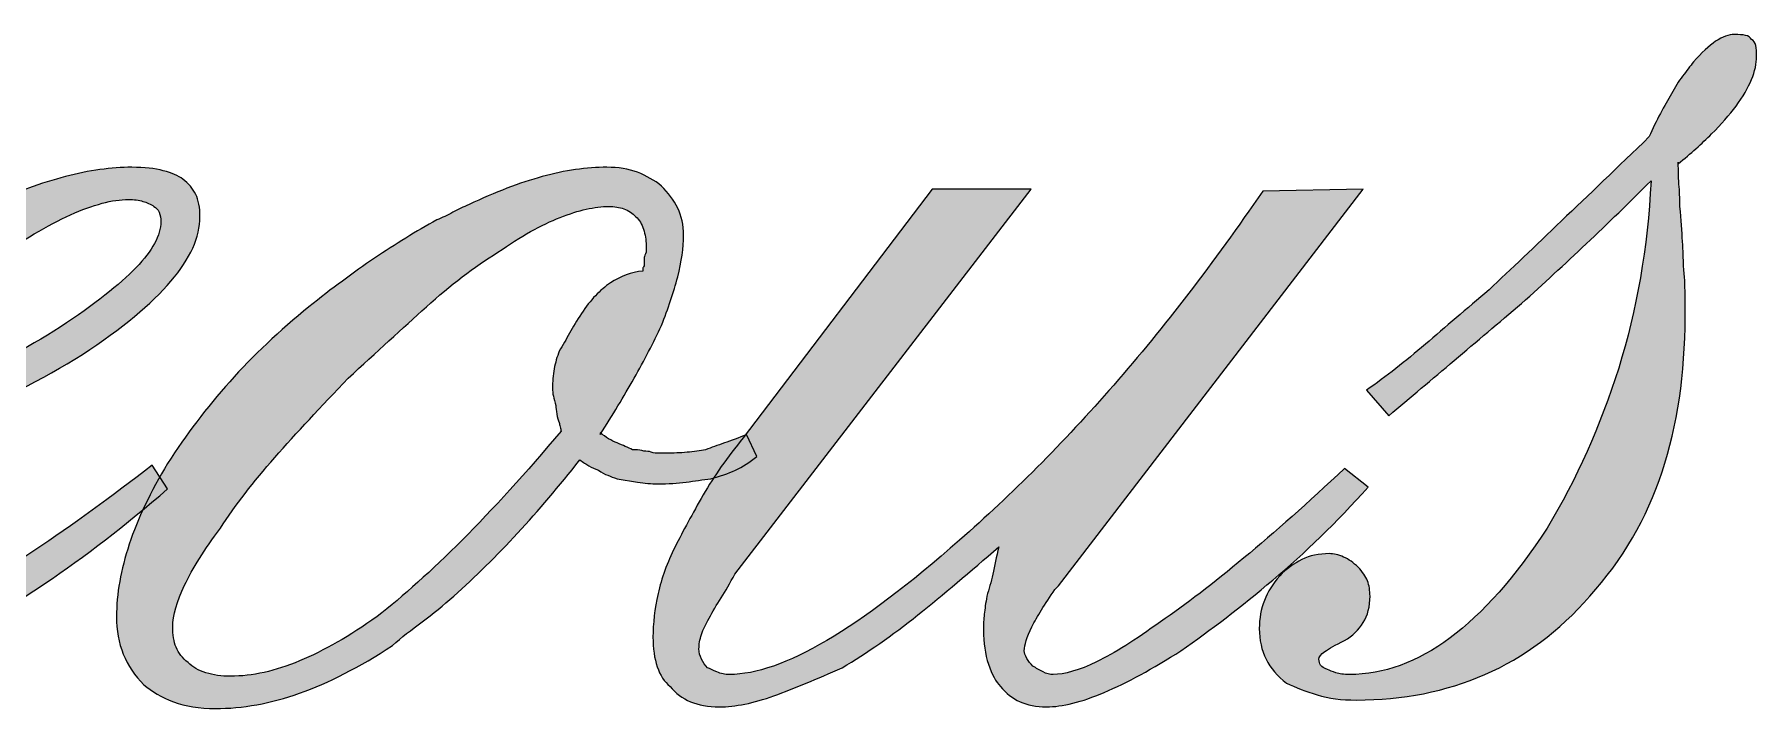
# Model space of a CAD drawing. Header units: millimetres. Extents: x 45.1 to 103.2, y -62.7 to -18.6.
# Drawn here: x 68.63 to 80.77, y -35.7 to -30.94 of the extents above; entities that cross this region are included whole.
import ezdxf

# ---------------------------------------------------------------- set-up
doc = ezdxf.new("R2010")
doc.units = ezdxf.units.MM
doc.header["$MEASUREMENT"] = 0
doc.layers.add('Calque 1', color=7, linetype='Continuous', lineweight=0)

# ---------------------------------------------------------------- blocks, each defined once
blk = doc.blocks.new('Block_0')
at = {"layer": 'Calque 1', "true_color": 0x1d1d1b, "transparency": 33554687}
h = blk.add_hatch(color=250, dxfattribs=at)
h.dxf.hatch_style = 2
edge = h.paths.add_edge_path()
edge.add_spline(control_points=[(80.222, -32.019), (80.226, -32.07), (80.228, -32.116), (80.228, -32.157), (80.236, -32.252), (80.242, -32.334), (80.246, -32.403), (80.25, -32.47), (80.252, -32.528), (80.252, -32.576), (80.26, -32.648), (80.264, -32.714), (80.264, -32.774), (80.264, -32.774), (80.264, -32.936), (80.264, -32.936), (80.264, -33.336), (80.21, -33.7), (80.102, -34.028), (79.994, -34.356), (79.824, -34.648), (79.592, -34.904), (79.376, -35.152), (79.13, -35.336), (78.854, -35.456), (78.578, -35.576), (78.276, -35.636), (77.948, -35.636), (77.844, -35.636), (77.752, -35.624), (77.672, -35.6), (77.592, -35.576), (77.52, -35.548), (77.456, -35.516), (77.392, -35.468), (77.344, -35.412), (77.312, -35.348), (77.28, -35.284), (77.264, -35.212), (77.264, -35.132), (77.264, -35.06), (77.276, -34.994), (77.3, -34.934), (77.324, -34.874), (77.36, -34.816), (77.408, -34.76), (77.456, -34.712), (77.508, -34.674), (77.564, -34.646), (77.62, -34.618), (77.684, -34.604), (77.756, -34.604), (77.788, -34.604), (77.822, -34.612), (77.858, -34.628), (77.894, -34.644), (77.928, -34.668), (77.96, -34.7), (77.992, -34.732), (78.014, -34.764), (78.026, -34.796), (78.038, -34.828), (78.044, -34.864), (78.044, -34.904), (78.044, -34.976), (78.028, -35.038), (77.996, -35.09), (77.964, -35.142), (77.92, -35.184), (77.864, -35.216), (77.8, -35.248), (77.754, -35.274), (77.726, -35.294), (77.698, -35.314), (77.684, -35.332), (77.684, -35.348), (77.684, -35.364), (77.688, -35.378), (77.696, -35.39), (77.704, -35.402), (77.72, -35.412), (77.744, -35.42), (77.76, -35.428), (77.78, -35.436), (77.804, -35.444), (77.828, -35.452), (77.86, -35.456), (77.9, -35.456), (78.14, -35.456), (78.376, -35.37), (78.608, -35.198), (78.84, -35.026), (79.068, -34.768), (79.292, -34.424), (79.5, -34.08), (79.668, -33.704), (79.796, -33.296), (79.924, -32.888), (80, -32.448), (80.024, -31.977), (79.872, -32.128), (79.72, -32.276), (79.568, -32.42), (79.416, -32.564), (79.264, -32.704), (79.112, -32.84), (78.952, -32.976), (78.794, -33.11), (78.638, -33.242), (78.482, -33.374), (78.328, -33.504), (78.176, -33.632), (78.176, -33.632), (78.02, -33.452), (78.02, -33.452), (78.156, -33.356), (78.294, -33.248), (78.434, -33.128), (78.574, -33.008), (78.724, -32.88), (78.884, -32.744), (79.036, -32.6), (79.206, -32.438), (79.394, -32.258), (79.582, -32.078), (79.788, -31.881), (80.012, -31.665), (80.036, -31.609), (80.062, -31.554), (80.09, -31.502), (80.118, -31.451), (80.144, -31.404), (80.168, -31.364), (80.192, -31.317), (80.218, -31.275), (80.246, -31.239), (80.274, -31.203), (80.3, -31.169), (80.324, -31.137), (80.38, -31.073), (80.432, -31.025), (80.479, -30.993), (80.528, -30.961), (80.571, -30.945), (80.612, -30.945), (80.643, -30.945), (80.67, -30.947), (80.69, -30.951), (80.71, -30.955), (80.724, -30.965), (80.732, -30.981), (80.748, -30.989), (80.758, -31.003), (80.762, -31.023), (80.766, -31.043), (80.768, -31.069), (80.768, -31.101), (80.768, -31.148), (80.756, -31.203), (80.732, -31.263), (80.708, -31.322), (80.672, -31.384), (80.624, -31.449), (80.576, -31.512), (80.518, -31.578), (80.45, -31.646), (80.382, -31.715), (80.304, -31.784), (80.216, -31.856), (80.216, -31.856), (80.216, -31.845), (80.216, -31.845), (80.216, -31.908), (80.218, -31.967), (80.222, -32.019)], knot_values=[0, 0, 0, 0, 1, 1, 1, 2, 2, 2, 3, 3, 3, 4, 4, 4, 5, 5, 5, 6, 6, 6, 7, 7, 7, 8, 8, 8, 9, 9, 9, 10, 10, 10, 11, 11, 11, 12, 12, 12, 13, 13, 13, 14, 14, 14, 15, 15, 15, 16, 16, 16, 17, 17, 17, 18, 18, 18, 19, 19, 19, 20, 20, 20, 21, 21, 21, 22, 22, 22, 23, 23, 23, 24, 24, 24, 25, 25, 25, 26, 26, 26, 27, 27, 27, 28, 28, 28, 29, 29, 29, 30, 30, 30, 31, 31, 31, 32, 32, 32, 33, 33, 33, 34, 34, 34, 35, 35, 35, 36, 36, 36, 37, 37, 37, 38, 38, 38, 39, 39, 39, 40, 40, 40, 41, 41, 41, 42, 42, 42, 43, 43, 43, 44, 44, 44, 45, 45, 45, 46, 46, 46, 47, 47, 47, 48, 48, 48, 49, 49, 49, 50, 50, 50, 51, 51, 51, 52, 52, 52, 53, 53, 53, 54, 54, 54, 55, 55, 55, 56, 56, 56, 57, 57, 57, 58, 58, 58, 58], degree=3, periodic=0)
h = blk.add_hatch(color=250, dxfattribs=at)
h.dxf.hatch_style = 2
edge = h.paths.add_edge_path()
edge.add_spline(control_points=[(68.036, -33.422), (68.316, -33.298), (68.576, -33.16), (68.816, -33.008), (69.056, -32.848), (69.234, -32.708), (69.35, -32.588), (69.466, -32.468), (69.524, -32.36), (69.524, -32.264), (69.524, -32.24), (69.52, -32.219), (69.512, -32.198), (69.504, -32.178), (69.492, -32.164), (69.476, -32.157), (69.452, -32.141), (69.426, -32.128), (69.398, -32.121), (69.37, -32.112), (69.336, -32.108), (69.296, -32.108), (69.184, -32.108), (69.048, -32.144), (68.888, -32.216), (68.728, -32.288), (68.548, -32.396), (68.348, -32.54), (68.156, -32.684), (67.956, -32.856), (67.748, -33.056), (67.54, -33.256), (67.324, -33.484), (67.1, -33.74), (67.1, -33.74), (67.088, -33.728), (67.088, -33.728), (67.44, -33.648), (67.756, -33.546), (68.036, -33.422)], knot_values=[0, 0, 0, 0, 1, 1, 1, 2, 2, 2, 3, 3, 3, 4, 4, 4, 5, 5, 5, 6, 6, 6, 7, 7, 7, 8, 8, 8, 9, 9, 9, 10, 10, 10, 11, 11, 11, 12, 12, 12, 13, 13, 13, 13], degree=3, periodic=0)
edge = h.paths.add_edge_path()
edge.add_spline(control_points=[(66.578, -34.388), (66.502, -34.492), (66.436, -34.592), (66.38, -34.688), (66.324, -34.784), (66.284, -34.868), (66.26, -34.94), (66.236, -35.012), (66.224, -35.076), (66.224, -35.132), (66.224, -35.18), (66.232, -35.222), (66.248, -35.258), (66.264, -35.294), (66.292, -35.324), (66.332, -35.348), (66.364, -35.38), (66.406, -35.402), (66.458, -35.414), (66.51, -35.426), (66.568, -35.432), (66.632, -35.432), (66.792, -35.432), (66.976, -35.4), (67.184, -35.336), (67.392, -35.272), (67.624, -35.176), (67.88, -35.048), (68.12, -34.912), (68.372, -34.756), (68.636, -34.58), (68.9, -34.404), (69.176, -34.204), (69.464, -33.98), (69.464, -33.98), (69.572, -34.148), (69.572, -34.148), (69.276, -34.404), (68.988, -34.626), (68.708, -34.814), (68.428, -35.002), (68.16, -35.164), (67.904, -35.3), (67.632, -35.428), (67.384, -35.526), (67.16, -35.594), (66.936, -35.662), (66.736, -35.696), (66.56, -35.696), (66.448, -35.696), (66.35, -35.682), (66.266, -35.654), (66.182, -35.626), (66.108, -35.584), (66.044, -35.528), (65.98, -35.472), (65.93, -35.406), (65.894, -35.33), (65.858, -35.254), (65.84, -35.164), (65.84, -35.06), (65.84, -34.884), (65.87, -34.706), (65.93, -34.526), (65.99, -34.346), (66.08, -34.16), (66.2, -33.968), (66.32, -33.784), (66.464, -33.596), (66.632, -33.404), (66.8, -33.212), (67, -33.02), (67.232, -32.828), (67.408, -32.684), (67.586, -32.554), (67.766, -32.438), (67.946, -32.322), (68.128, -32.224), (68.312, -32.144), (68.504, -32.056), (68.684, -31.99), (68.852, -31.947), (69.02, -31.902), (69.176, -31.881), (69.32, -31.881), (69.408, -31.881), (69.482, -31.888), (69.542, -31.905), (69.602, -31.921), (69.648, -31.941), (69.68, -31.964), (69.72, -31.996), (69.75, -32.032), (69.77, -32.072), (69.79, -32.112), (69.8, -32.164), (69.8, -32.229), (69.8, -32.372), (69.732, -32.524), (69.596, -32.684), (69.46, -32.844), (69.252, -33.016), (68.972, -33.2), (68.692, -33.376), (68.376, -33.534), (68.024, -33.674), (67.672, -33.814), (67.276, -33.94), (66.836, -34.052), (66.836, -34.052), (66.824, -34.04), (66.824, -34.04), (66.736, -34.168), (66.654, -34.284), (66.578, -34.388)], knot_values=[0, 0, 0, 0, 1, 1, 1, 2, 2, 2, 3, 3, 3, 4, 4, 4, 5, 5, 5, 6, 6, 6, 7, 7, 7, 8, 8, 8, 9, 9, 9, 10, 10, 10, 11, 11, 11, 12, 12, 12, 13, 13, 13, 14, 14, 14, 15, 15, 15, 16, 16, 16, 17, 17, 17, 18, 18, 18, 19, 19, 19, 20, 20, 20, 21, 21, 21, 22, 22, 22, 23, 23, 23, 24, 24, 24, 25, 25, 25, 26, 26, 26, 27, 27, 27, 28, 28, 28, 29, 29, 29, 30, 30, 30, 31, 31, 31, 32, 32, 32, 33, 33, 33, 34, 34, 34, 35, 35, 35, 36, 36, 36, 37, 37, 37, 38, 38, 38, 38], degree=3, periodic=0)
h = blk.add_hatch(color=250, dxfattribs=at)
h.dxf.hatch_style = 2
edge = h.paths.add_edge_path()
edge.add_spline(control_points=[(72.92, -32.594), (72.92, -32.59), (72.924, -32.584), (72.931, -32.576), (72.931, -32.576), (72.931, -32.558), (72.931, -32.558), (72.931, -32.558), (72.931, -32.54), (72.931, -32.54), (72.931, -32.54), (72.931, -32.516), (72.931, -32.516), (72.931, -32.508), (72.935, -32.496), (72.944, -32.48), (72.944, -32.48), (72.944, -32.456), (72.944, -32.456), (72.944, -32.456), (72.944, -32.432), (72.944, -32.432), (72.944, -32.393), (72.937, -32.354), (72.925, -32.318), (72.914, -32.282), (72.895, -32.252), (72.872, -32.229), (72.848, -32.204), (72.82, -32.186), (72.787, -32.174), (72.756, -32.162), (72.72, -32.157), (72.679, -32.157), (72.584, -32.157), (72.469, -32.183), (72.338, -32.234), (72.206, -32.286), (72.06, -32.368), (71.9, -32.48), (71.732, -32.584), (71.564, -32.712), (71.396, -32.864), (71.228, -33.016), (71.044, -33.184), (70.844, -33.368), (70.652, -33.568), (70.48, -33.754), (70.328, -33.926), (70.176, -34.098), (70.048, -34.264), (69.944, -34.424), (69.832, -34.576), (69.748, -34.71), (69.692, -34.826), (69.636, -34.942), (69.608, -35.04), (69.608, -35.12), (69.608, -35.176), (69.616, -35.224), (69.632, -35.264), (69.648, -35.304), (69.676, -35.34), (69.716, -35.372), (69.748, -35.404), (69.79, -35.428), (69.842, -35.444), (69.894, -35.46), (69.952, -35.468), (70.016, -35.468), (70.168, -35.468), (70.33, -35.432), (70.502, -35.36), (70.674, -35.288), (70.856, -35.184), (71.048, -35.048), (71.232, -34.904), (71.432, -34.724), (71.648, -34.508), (71.864, -34.292), (72.096, -34.036), (72.344, -33.74), (72.344, -33.732), (72.341, -33.722), (72.338, -33.71), (72.334, -33.698), (72.332, -33.688), (72.332, -33.68), (72.324, -33.664), (72.318, -33.644), (72.314, -33.62), (72.31, -33.596), (72.308, -33.576), (72.308, -33.56), (72.3, -33.536), (72.294, -33.514), (72.29, -33.494), (72.286, -33.474), (72.284, -33.456), (72.284, -33.44), (72.284, -33.392), (72.288, -33.346), (72.296, -33.302), (72.304, -33.258), (72.316, -33.216), (72.332, -33.176), (72.356, -33.136), (72.38, -33.094), (72.404, -33.05), (72.428, -33.006), (72.456, -32.96), (72.488, -32.912), (72.551, -32.816), (72.62, -32.744), (72.692, -32.696), (72.764, -32.648), (72.839, -32.62), (72.92, -32.612), (72.92, -32.612), (72.92, -32.6), (72.92, -32.6), (72.92, -32.6), (72.92, -32.594), (72.92, -32.594)], knot_values=[0, 0, 0, 0, 1, 1, 1, 2, 2, 2, 3, 3, 3, 4, 4, 4, 5, 5, 5, 6, 6, 6, 7, 7, 7, 8, 8, 8, 9, 9, 9, 10, 10, 10, 11, 11, 11, 12, 12, 12, 13, 13, 13, 14, 14, 14, 15, 15, 15, 16, 16, 16, 17, 17, 17, 18, 18, 18, 19, 19, 19, 20, 20, 20, 21, 21, 21, 22, 22, 22, 23, 23, 23, 24, 24, 24, 25, 25, 25, 26, 26, 26, 27, 27, 27, 28, 28, 28, 29, 29, 29, 30, 30, 30, 31, 31, 31, 32, 32, 32, 33, 33, 33, 34, 34, 34, 35, 35, 35, 36, 36, 36, 37, 37, 37, 38, 38, 38, 39, 39, 39, 40, 40, 40, 41, 41, 41, 41], degree=3, periodic=0)
edge = h.paths.add_edge_path()
edge.add_spline(control_points=[(72.74, -33.824), (72.78, -33.84), (72.816, -33.856), (72.848, -33.872), (72.872, -33.872), (72.894, -33.874), (72.914, -33.878), (72.934, -33.882), (72.951, -33.884), (72.967, -33.884), (72.983, -33.892), (73.002, -33.896), (73.022, -33.896), (73.022, -33.896), (73.088, -33.896), (73.088, -33.896), (73.135, -33.896), (73.183, -33.894), (73.232, -33.89), (73.279, -33.886), (73.324, -33.88), (73.363, -33.872), (73.403, -33.856), (73.447, -33.84), (73.495, -33.824), (73.543, -33.808), (73.596, -33.788), (73.651, -33.764), (73.651, -33.764), (73.723, -33.92), (73.723, -33.92), (73.675, -33.96), (73.625, -33.992), (73.573, -34.016), (73.521, -34.04), (73.463, -34.06), (73.399, -34.076), (73.343, -34.084), (73.285, -34.092), (73.226, -34.1), (73.166, -34.108), (73.099, -34.112), (73.027, -34.112), (72.98, -34.112), (72.931, -34.108), (72.884, -34.1), (72.884, -34.1), (72.74, -34.076), (72.74, -34.076), (72.715, -34.068), (72.694, -34.06), (72.674, -34.052), (72.653, -34.044), (72.632, -34.032), (72.607, -34.016), (72.584, -34.008), (72.561, -33.998), (72.541, -33.986), (72.521, -33.974), (72.5, -33.96), (72.476, -33.944), (72.332, -34.128), (72.186, -34.3), (72.038, -34.46), (71.89, -34.62), (71.74, -34.768), (71.588, -34.904), (71.516, -34.968), (71.442, -35.028), (71.366, -35.084), (71.29, -35.14), (71.22, -35.196), (71.156, -35.252), (70.924, -35.404), (70.706, -35.516), (70.502, -35.588), (70.298, -35.66), (70.1, -35.696), (69.908, -35.696), (69.796, -35.696), (69.698, -35.68), (69.614, -35.648), (69.53, -35.616), (69.46, -35.576), (69.404, -35.528), (69.34, -35.464), (69.292, -35.392), (69.26, -35.312), (69.228, -35.232), (69.212, -35.144), (69.212, -35.048), (69.212, -34.888), (69.242, -34.718), (69.302, -34.538), (69.362, -34.358), (69.452, -34.168), (69.572, -33.968), (69.7, -33.768), (69.846, -33.576), (70.01, -33.392), (70.174, -33.208), (70.36, -33.032), (70.568, -32.864), (70.728, -32.736), (70.882, -32.622), (71.03, -32.522), (71.178, -32.422), (71.324, -32.332), (71.468, -32.252), (71.508, -32.236), (71.546, -32.219), (71.582, -32.198), (71.618, -32.178), (71.656, -32.16), (71.696, -32.144), (71.88, -32.056), (72.052, -31.99), (72.212, -31.947), (72.372, -31.902), (72.524, -31.881), (72.668, -31.881), (72.747, -31.881), (72.82, -31.892), (72.884, -31.916), (72.947, -31.941), (73.003, -31.973), (73.052, -32.013), (73.099, -32.06), (73.137, -32.112), (73.166, -32.168), (73.193, -32.224), (73.207, -32.288), (73.207, -32.36), (73.207, -32.448), (73.193, -32.546), (73.166, -32.654), (73.137, -32.762), (73.099, -32.876), (73.052, -32.996), (72.996, -33.116), (72.931, -33.24), (72.859, -33.368), (72.787, -33.496), (72.708, -33.628), (72.62, -33.764), (72.62, -33.764), (72.62, -33.752), (72.62, -33.752), (72.659, -33.784), (72.699, -33.808), (72.74, -33.824)], knot_values=[0, 0, 0, 0, 1, 1, 1, 2, 2, 2, 3, 3, 3, 4, 4, 4, 5, 5, 5, 6, 6, 6, 7, 7, 7, 8, 8, 8, 9, 9, 9, 10, 10, 10, 11, 11, 11, 12, 12, 12, 13, 13, 13, 14, 14, 14, 15, 15, 15, 16, 16, 16, 17, 17, 17, 18, 18, 18, 19, 19, 19, 20, 20, 20, 21, 21, 21, 22, 22, 22, 23, 23, 23, 24, 24, 24, 25, 25, 25, 26, 26, 26, 27, 27, 27, 28, 28, 28, 29, 29, 29, 30, 30, 30, 31, 31, 31, 32, 32, 32, 33, 33, 33, 34, 34, 34, 35, 35, 35, 36, 36, 36, 37, 37, 37, 38, 38, 38, 39, 39, 39, 40, 40, 40, 41, 41, 41, 42, 42, 42, 43, 43, 43, 44, 44, 44, 45, 45, 45, 46, 46, 46, 47, 47, 47, 48, 48, 48, 49, 49, 49, 50, 50, 50, 50], degree=3, periodic=0)
h = blk.add_hatch(color=250, dxfattribs=at)
h.dxf.hatch_style = 2
edge = h.paths.add_edge_path()
edge.add_spline(control_points=[(75.656, -32.036), (75.656, -32.036), (73.568, -34.748), (73.568, -34.748), (73.536, -34.812), (73.504, -34.868), (73.472, -34.916), (73.44, -34.964), (73.412, -35.012), (73.388, -35.06), (73.364, -35.1), (73.346, -35.138), (73.334, -35.174), (73.322, -35.21), (73.316, -35.244), (73.316, -35.276), (73.316, -35.3), (73.322, -35.324), (73.334, -35.348), (73.346, -35.372), (73.36, -35.392), (73.376, -35.408), (73.392, -35.416), (73.414, -35.426), (73.442, -35.438), (73.47, -35.45), (73.5, -35.456), (73.532, -35.456), (73.716, -35.456), (73.944, -35.376), (74.216, -35.216), (74.488, -35.056), (74.8, -34.82), (75.152, -34.508), (75.52, -34.188), (75.882, -33.824), (76.238, -33.416), (76.594, -33.008), (76.943, -32.552), (77.288, -32.049), (77.288, -32.049), (77.996, -32.036), (77.996, -32.036), (77.996, -32.036), (75.848, -34.832), (75.848, -34.832), (75.848, -34.832), (75.824, -34.856), (75.824, -34.856), (75.752, -34.96), (75.698, -35.048), (75.662, -35.12), (75.626, -35.192), (75.608, -35.248), (75.608, -35.288), (75.608, -35.304), (75.614, -35.322), (75.626, -35.342), (75.638, -35.362), (75.652, -35.38), (75.668, -35.396), (75.692, -35.412), (75.716, -35.426), (75.74, -35.438), (75.764, -35.45), (75.788, -35.456), (75.812, -35.456), (75.892, -35.456), (75.994, -35.426), (76.118, -35.366), (76.242, -35.306), (76.392, -35.212), (76.568, -35.084), (76.744, -34.964), (76.94, -34.814), (77.156, -34.634), (77.372, -34.454), (77.608, -34.244), (77.864, -34.004), (77.864, -34.004), (78.031, -34.136), (78.031, -34.136), (77.807, -34.384), (77.584, -34.602), (77.36, -34.79), (77.136, -34.978), (76.92, -35.144), (76.712, -35.288), (76.512, -35.416), (76.332, -35.514), (76.172, -35.582), (76.012, -35.65), (75.876, -35.684), (75.764, -35.684), (75.692, -35.684), (75.63, -35.672), (75.578, -35.648), (75.526, -35.624), (75.48, -35.588), (75.44, -35.54), (75.408, -35.508), (75.38, -35.456), (75.356, -35.384), (75.332, -35.312), (75.32, -35.232), (75.32, -35.144), (75.32, -35.104), (75.322, -35.066), (75.326, -35.03), (75.33, -34.994), (75.336, -34.952), (75.344, -34.904), (75.36, -34.856), (75.374, -34.804), (75.386, -34.748), (75.398, -34.692), (75.412, -34.628), (75.428, -34.556), (75.228, -34.732), (75.038, -34.892), (74.858, -35.036), (74.678, -35.18), (74.5, -35.304), (74.324, -35.408), (74.148, -35.488), (73.988, -35.554), (73.844, -35.606), (73.7, -35.658), (73.572, -35.684), (73.46, -35.684), (73.38, -35.684), (73.312, -35.672), (73.256, -35.648), (73.2, -35.624), (73.152, -35.588), (73.112, -35.54), (73.072, -35.508), (73.042, -35.462), (73.022, -35.402), (73.002, -35.342), (72.992, -35.272), (72.992, -35.192), (72.992, -35.096), (73.004, -34.994), (73.028, -34.886), (73.052, -34.778), (73.092, -34.668), (73.148, -34.556), (73.204, -34.444), (73.27, -34.322), (73.346, -34.19), (73.422, -34.058), (73.516, -33.924), (73.628, -33.788), (73.628, -33.788), (74.96, -32.036), (74.96, -32.036), (74.96, -32.036), (75.656, -32.036), (75.656, -32.036)], knot_values=[0, 0, 0, 0, 1, 1, 1, 2, 2, 2, 3, 3, 3, 4, 4, 4, 5, 5, 5, 6, 6, 6, 7, 7, 7, 8, 8, 8, 9, 9, 9, 10, 10, 10, 11, 11, 11, 12, 12, 12, 13, 13, 13, 14, 14, 14, 15, 15, 15, 16, 16, 16, 17, 17, 17, 18, 18, 18, 19, 19, 19, 20, 20, 20, 21, 21, 21, 22, 22, 22, 23, 23, 23, 24, 24, 24, 25, 25, 25, 26, 26, 26, 27, 27, 27, 28, 28, 28, 29, 29, 29, 30, 30, 30, 31, 31, 31, 32, 32, 32, 33, 33, 33, 34, 34, 34, 35, 35, 35, 36, 36, 36, 37, 37, 37, 38, 38, 38, 39, 39, 39, 40, 40, 40, 41, 41, 41, 42, 42, 42, 43, 43, 43, 44, 44, 44, 45, 45, 45, 46, 46, 46, 47, 47, 47, 48, 48, 48, 49, 49, 49, 50, 50, 50, 51, 51, 51, 52, 52, 52, 53, 53, 53, 53], degree=3, periodic=0)
at = {"layer": 'Calque 1'}
for points, knots in [([(80.222, -32.019), (80.226, -32.07), (80.228, -32.116), (80.228, -32.157), (80.236, -32.252), (80.242, -32.334), (80.246, -32.403), (80.25, -32.47), (80.252, -32.528), (80.252, -32.576), (80.26, -32.648), (80.264, -32.714), (80.264, -32.774), (80.264, -32.774), (80.264, -32.936), (80.264, -32.936), (80.264, -33.336), (80.21, -33.7), (80.102, -34.028), (79.994, -34.356), (79.824, -34.648), (79.592, -34.904), (79.376, -35.152), (79.13, -35.336), (78.854, -35.456), (78.578, -35.576), (78.276, -35.636), (77.948, -35.636), (77.844, -35.636), (77.752, -35.624), (77.672, -35.6), (77.592, -35.576), (77.52, -35.548), (77.456, -35.516), (77.392, -35.468), (77.344, -35.412), (77.312, -35.348), (77.28, -35.284), (77.264, -35.212), (77.264, -35.132), (77.264, -35.06), (77.276, -34.994), (77.3, -34.934), (77.324, -34.874), (77.36, -34.816), (77.408, -34.76), (77.456, -34.712), (77.508, -34.674), (77.564, -34.646), (77.62, -34.618), (77.684, -34.604), (77.756, -34.604), (77.788, -34.604), (77.822, -34.612), (77.858, -34.628), (77.894, -34.644), (77.928, -34.668), (77.96, -34.7), (77.992, -34.732), (78.014, -34.764), (78.026, -34.796), (78.038, -34.828), (78.044, -34.864), (78.044, -34.904), (78.044, -34.976), (78.028, -35.038), (77.996, -35.09), (77.964, -35.142), (77.92, -35.184), (77.864, -35.216), (77.8, -35.248), (77.754, -35.274), (77.726, -35.294), (77.698, -35.314), (77.684, -35.332), (77.684, -35.348), (77.684, -35.364), (77.688, -35.378), (77.696, -35.39), (77.704, -35.402), (77.72, -35.412), (77.744, -35.42), (77.76, -35.428), (77.78, -35.436), (77.804, -35.444), (77.828, -35.452), (77.86, -35.456), (77.9, -35.456), (78.14, -35.456), (78.376, -35.37), (78.608, -35.198), (78.84, -35.026), (79.068, -34.768), (79.292, -34.424), (79.5, -34.08), (79.668, -33.704), (79.796, -33.296), (79.924, -32.888), (80, -32.448), (80.024, -31.977), (79.872, -32.128), (79.72, -32.276), (79.568, -32.42), (79.416, -32.564), (79.264, -32.704), (79.112, -32.84), (78.952, -32.976), (78.794, -33.11), (78.638, -33.242), (78.482, -33.374), (78.328, -33.504), (78.176, -33.632), (78.176, -33.632), (78.02, -33.452), (78.02, -33.452), (78.156, -33.356), (78.294, -33.248), (78.434, -33.128), (78.574, -33.008), (78.724, -32.88), (78.884, -32.744), (79.036, -32.6), (79.206, -32.438), (79.394, -32.258), (79.582, -32.078), (79.788, -31.881), (80.012, -31.665), (80.036, -31.609), (80.062, -31.554), (80.09, -31.502), (80.118, -31.451), (80.144, -31.404), (80.168, -31.364), (80.192, -31.317), (80.218, -31.275), (80.246, -31.239), (80.274, -31.203), (80.3, -31.169), (80.324, -31.137), (80.38, -31.073), (80.432, -31.025), (80.479, -30.993), (80.528, -30.961), (80.571, -30.945), (80.612, -30.945), (80.643, -30.945), (80.67, -30.947), (80.69, -30.951), (80.71, -30.955), (80.724, -30.965), (80.732, -30.981), (80.748, -30.989), (80.758, -31.003), (80.762, -31.023), (80.766, -31.043), (80.768, -31.069), (80.768, -31.101), (80.768, -31.148), (80.756, -31.203), (80.732, -31.263), (80.708, -31.322), (80.672, -31.384), (80.624, -31.449), (80.576, -31.512), (80.518, -31.578), (80.45, -31.646), (80.382, -31.715), (80.304, -31.784), (80.216, -31.856), (80.216, -31.856), (80.216, -31.845), (80.216, -31.845), (80.216, -31.908), (80.218, -31.967), (80.222, -32.019)], [0, 0, 0, 0, 1, 1, 1, 2, 2, 2, 3, 3, 3, 4, 4, 4, 5, 5, 5, 6, 6, 6, 7, 7, 7, 8, 8, 8, 9, 9, 9, 10, 10, 10, 11, 11, 11, 12, 12, 12, 13, 13, 13, 14, 14, 14, 15, 15, 15, 16, 16, 16, 17, 17, 17, 18, 18, 18, 19, 19, 19, 20, 20, 20, 21, 21, 21, 22, 22, 22, 23, 23, 23, 24, 24, 24, 25, 25, 25, 26, 26, 26, 27, 27, 27, 28, 28, 28, 29, 29, 29, 30, 30, 30, 31, 31, 31, 32, 32, 32, 33, 33, 33, 34, 34, 34, 35, 35, 35, 36, 36, 36, 37, 37, 37, 38, 38, 38, 39, 39, 39, 40, 40, 40, 41, 41, 41, 42, 42, 42, 43, 43, 43, 44, 44, 44, 45, 45, 45, 46, 46, 46, 47, 47, 47, 48, 48, 48, 49, 49, 49, 50, 50, 50, 51, 51, 51, 52, 52, 52, 53, 53, 53, 54, 54, 54, 55, 55, 55, 56, 56, 56, 57, 57, 57, 58, 58, 58, 58]), ([(66.578, -34.388), (66.502, -34.492), (66.436, -34.592), (66.38, -34.688), (66.324, -34.784), (66.284, -34.868), (66.26, -34.94), (66.236, -35.012), (66.224, -35.076), (66.224, -35.132), (66.224, -35.18), (66.232, -35.222), (66.248, -35.258), (66.264, -35.294), (66.292, -35.324), (66.332, -35.348), (66.364, -35.38), (66.406, -35.402), (66.458, -35.414), (66.51, -35.426), (66.568, -35.432), (66.632, -35.432), (66.792, -35.432), (66.976, -35.4), (67.184, -35.336), (67.392, -35.272), (67.624, -35.176), (67.88, -35.048), (68.12, -34.912), (68.372, -34.756), (68.636, -34.58), (68.9, -34.404), (69.176, -34.204), (69.464, -33.98), (69.464, -33.98), (69.572, -34.148), (69.572, -34.148), (69.276, -34.404), (68.988, -34.626), (68.708, -34.814), (68.428, -35.002), (68.16, -35.164), (67.904, -35.3), (67.632, -35.428), (67.384, -35.526), (67.16, -35.594), (66.936, -35.662), (66.736, -35.696), (66.56, -35.696), (66.448, -35.696), (66.35, -35.682), (66.266, -35.654), (66.182, -35.626), (66.108, -35.584), (66.044, -35.528), (65.98, -35.472), (65.93, -35.406), (65.894, -35.33), (65.858, -35.254), (65.84, -35.164), (65.84, -35.06), (65.84, -34.884), (65.87, -34.706), (65.93, -34.526), (65.99, -34.346), (66.08, -34.16), (66.2, -33.968), (66.32, -33.784), (66.464, -33.596), (66.632, -33.404), (66.8, -33.212), (67, -33.02), (67.232, -32.828), (67.408, -32.684), (67.586, -32.554), (67.766, -32.438), (67.946, -32.322), (68.128, -32.224), (68.312, -32.144), (68.504, -32.056), (68.684, -31.99), (68.852, -31.947), (69.02, -31.902), (69.176, -31.881), (69.32, -31.881), (69.408, -31.881), (69.482, -31.888), (69.542, -31.905), (69.602, -31.921), (69.648, -31.941), (69.68, -31.964), (69.72, -31.996), (69.75, -32.032), (69.77, -32.072), (69.79, -32.112), (69.8, -32.164), (69.8, -32.229), (69.8, -32.372), (69.732, -32.524), (69.596, -32.684), (69.46, -32.844), (69.252, -33.016), (68.972, -33.2), (68.692, -33.376), (68.376, -33.534), (68.024, -33.674), (67.672, -33.814), (67.276, -33.94), (66.836, -34.052), (66.836, -34.052), (66.824, -34.04), (66.824, -34.04), (66.736, -34.168), (66.654, -34.284), (66.578, -34.388)], [0, 0, 0, 0, 1, 1, 1, 2, 2, 2, 3, 3, 3, 4, 4, 4, 5, 5, 5, 6, 6, 6, 7, 7, 7, 8, 8, 8, 9, 9, 9, 10, 10, 10, 11, 11, 11, 12, 12, 12, 13, 13, 13, 14, 14, 14, 15, 15, 15, 16, 16, 16, 17, 17, 17, 18, 18, 18, 19, 19, 19, 20, 20, 20, 21, 21, 21, 22, 22, 22, 23, 23, 23, 24, 24, 24, 25, 25, 25, 26, 26, 26, 27, 27, 27, 28, 28, 28, 29, 29, 29, 30, 30, 30, 31, 31, 31, 32, 32, 32, 33, 33, 33, 34, 34, 34, 35, 35, 35, 36, 36, 36, 37, 37, 37, 38, 38, 38, 38]), ([(72.74, -33.824), (72.78, -33.84), (72.816, -33.856), (72.848, -33.872), (72.872, -33.872), (72.894, -33.874), (72.914, -33.878), (72.934, -33.882), (72.951, -33.884), (72.967, -33.884), (72.983, -33.892), (73.002, -33.896), (73.022, -33.896), (73.022, -33.896), (73.088, -33.896), (73.088, -33.896), (73.135, -33.896), (73.183, -33.894), (73.232, -33.89), (73.279, -33.886), (73.324, -33.88), (73.363, -33.872), (73.403, -33.856), (73.447, -33.84), (73.495, -33.824), (73.543, -33.808), (73.596, -33.788), (73.651, -33.764), (73.651, -33.764), (73.723, -33.92), (73.723, -33.92), (73.675, -33.96), (73.625, -33.992), (73.573, -34.016), (73.521, -34.04), (73.463, -34.06), (73.399, -34.076), (73.343, -34.084), (73.285, -34.092), (73.226, -34.1), (73.166, -34.108), (73.099, -34.112), (73.027, -34.112), (72.98, -34.112), (72.931, -34.108), (72.884, -34.1), (72.884, -34.1), (72.74, -34.076), (72.74, -34.076), (72.715, -34.068), (72.694, -34.06), (72.674, -34.052), (72.653, -34.044), (72.632, -34.032), (72.607, -34.016), (72.584, -34.008), (72.561, -33.998), (72.541, -33.986), (72.521, -33.974), (72.5, -33.96), (72.476, -33.944), (72.332, -34.128), (72.186, -34.3), (72.038, -34.46), (71.89, -34.62), (71.74, -34.768), (71.588, -34.904), (71.516, -34.968), (71.442, -35.028), (71.366, -35.084), (71.29, -35.14), (71.22, -35.196), (71.156, -35.252), (70.924, -35.404), (70.706, -35.516), (70.502, -35.588), (70.298, -35.66), (70.1, -35.696), (69.908, -35.696), (69.796, -35.696), (69.698, -35.68), (69.614, -35.648), (69.53, -35.616), (69.46, -35.576), (69.404, -35.528), (69.34, -35.464), (69.292, -35.392), (69.26, -35.312), (69.228, -35.232), (69.212, -35.144), (69.212, -35.048), (69.212, -34.888), (69.242, -34.718), (69.302, -34.538), (69.362, -34.358), (69.452, -34.168), (69.572, -33.968), (69.7, -33.768), (69.846, -33.576), (70.01, -33.392), (70.174, -33.208), (70.36, -33.032), (70.568, -32.864), (70.728, -32.736), (70.882, -32.622), (71.03, -32.522), (71.178, -32.422), (71.324, -32.332), (71.468, -32.252), (71.508, -32.236), (71.546, -32.219), (71.582, -32.198), (71.618, -32.178), (71.656, -32.16), (71.696, -32.144), (71.88, -32.056), (72.052, -31.99), (72.212, -31.947), (72.372, -31.902), (72.524, -31.881), (72.668, -31.881), (72.747, -31.881), (72.82, -31.892), (72.884, -31.916), (72.947, -31.941), (73.003, -31.973), (73.052, -32.013), (73.099, -32.06), (73.137, -32.112), (73.166, -32.168), (73.193, -32.224), (73.207, -32.288), (73.207, -32.36), (73.207, -32.448), (73.193, -32.546), (73.166, -32.654), (73.137, -32.762), (73.099, -32.876), (73.052, -32.996), (72.996, -33.116), (72.931, -33.24), (72.859, -33.368), (72.787, -33.496), (72.708, -33.628), (72.62, -33.764), (72.62, -33.764), (72.62, -33.752), (72.62, -33.752), (72.659, -33.784), (72.699, -33.808), (72.74, -33.824)], [0, 0, 0, 0, 1, 1, 1, 2, 2, 2, 3, 3, 3, 4, 4, 4, 5, 5, 5, 6, 6, 6, 7, 7, 7, 8, 8, 8, 9, 9, 9, 10, 10, 10, 11, 11, 11, 12, 12, 12, 13, 13, 13, 14, 14, 14, 15, 15, 15, 16, 16, 16, 17, 17, 17, 18, 18, 18, 19, 19, 19, 20, 20, 20, 21, 21, 21, 22, 22, 22, 23, 23, 23, 24, 24, 24, 25, 25, 25, 26, 26, 26, 27, 27, 27, 28, 28, 28, 29, 29, 29, 30, 30, 30, 31, 31, 31, 32, 32, 32, 33, 33, 33, 34, 34, 34, 35, 35, 35, 36, 36, 36, 37, 37, 37, 38, 38, 38, 39, 39, 39, 40, 40, 40, 41, 41, 41, 42, 42, 42, 43, 43, 43, 44, 44, 44, 45, 45, 45, 46, 46, 46, 47, 47, 47, 48, 48, 48, 49, 49, 49, 50, 50, 50, 50]), ([(68.036, -33.422), (68.316, -33.298), (68.576, -33.16), (68.816, -33.008), (69.056, -32.848), (69.234, -32.708), (69.35, -32.588), (69.466, -32.468), (69.524, -32.36), (69.524, -32.264), (69.524, -32.24), (69.52, -32.219), (69.512, -32.198), (69.504, -32.178), (69.492, -32.164), (69.476, -32.157), (69.452, -32.141), (69.426, -32.128), (69.398, -32.121), (69.37, -32.112), (69.336, -32.108), (69.296, -32.108), (69.184, -32.108), (69.048, -32.144), (68.888, -32.216), (68.728, -32.288), (68.548, -32.396), (68.348, -32.54), (68.156, -32.684), (67.956, -32.856), (67.748, -33.056), (67.54, -33.256), (67.324, -33.484), (67.1, -33.74), (67.1, -33.74), (67.088, -33.728), (67.088, -33.728), (67.44, -33.648), (67.756, -33.546), (68.036, -33.422)], [0, 0, 0, 0, 1, 1, 1, 2, 2, 2, 3, 3, 3, 4, 4, 4, 5, 5, 5, 6, 6, 6, 7, 7, 7, 8, 8, 8, 9, 9, 9, 10, 10, 10, 11, 11, 11, 12, 12, 12, 13, 13, 13, 13]), ([(75.656, -32.036), (75.656, -32.036), (73.568, -34.748), (73.568, -34.748), (73.536, -34.812), (73.504, -34.868), (73.472, -34.916), (73.44, -34.964), (73.412, -35.012), (73.388, -35.06), (73.364, -35.1), (73.346, -35.138), (73.334, -35.174), (73.322, -35.21), (73.316, -35.244), (73.316, -35.276), (73.316, -35.3), (73.322, -35.324), (73.334, -35.348), (73.346, -35.372), (73.36, -35.392), (73.376, -35.408), (73.392, -35.416), (73.414, -35.426), (73.442, -35.438), (73.47, -35.45), (73.5, -35.456), (73.532, -35.456), (73.716, -35.456), (73.944, -35.376), (74.216, -35.216), (74.488, -35.056), (74.8, -34.82), (75.152, -34.508), (75.52, -34.188), (75.882, -33.824), (76.238, -33.416), (76.594, -33.008), (76.943, -32.552), (77.288, -32.049), (77.288, -32.049), (77.996, -32.036), (77.996, -32.036), (77.996, -32.036), (75.848, -34.832), (75.848, -34.832), (75.848, -34.832), (75.824, -34.856), (75.824, -34.856), (75.752, -34.96), (75.698, -35.048), (75.662, -35.12), (75.626, -35.192), (75.608, -35.248), (75.608, -35.288), (75.608, -35.304), (75.614, -35.322), (75.626, -35.342), (75.638, -35.362), (75.652, -35.38), (75.668, -35.396), (75.692, -35.412), (75.716, -35.426), (75.74, -35.438), (75.764, -35.45), (75.788, -35.456), (75.812, -35.456), (75.892, -35.456), (75.994, -35.426), (76.118, -35.366), (76.242, -35.306), (76.392, -35.212), (76.568, -35.084), (76.744, -34.964), (76.94, -34.814), (77.156, -34.634), (77.372, -34.454), (77.608, -34.244), (77.864, -34.004), (77.864, -34.004), (78.031, -34.136), (78.031, -34.136), (77.807, -34.384), (77.584, -34.602), (77.36, -34.79), (77.136, -34.978), (76.92, -35.144), (76.712, -35.288), (76.512, -35.416), (76.332, -35.514), (76.172, -35.582), (76.012, -35.65), (75.876, -35.684), (75.764, -35.684), (75.692, -35.684), (75.63, -35.672), (75.578, -35.648), (75.526, -35.624), (75.48, -35.588), (75.44, -35.54), (75.408, -35.508), (75.38, -35.456), (75.356, -35.384), (75.332, -35.312), (75.32, -35.232), (75.32, -35.144), (75.32, -35.104), (75.322, -35.066), (75.326, -35.03), (75.33, -34.994), (75.336, -34.952), (75.344, -34.904), (75.36, -34.856), (75.374, -34.804), (75.386, -34.748), (75.398, -34.692), (75.412, -34.628), (75.428, -34.556), (75.228, -34.732), (75.038, -34.892), (74.858, -35.036), (74.678, -35.18), (74.5, -35.304), (74.324, -35.408), (74.148, -35.488), (73.988, -35.554), (73.844, -35.606), (73.7, -35.658), (73.572, -35.684), (73.46, -35.684), (73.38, -35.684), (73.312, -35.672), (73.256, -35.648), (73.2, -35.624), (73.152, -35.588), (73.112, -35.54), (73.072, -35.508), (73.042, -35.462), (73.022, -35.402), (73.002, -35.342), (72.992, -35.272), (72.992, -35.192), (72.992, -35.096), (73.004, -34.994), (73.028, -34.886), (73.052, -34.778), (73.092, -34.668), (73.148, -34.556), (73.204, -34.444), (73.27, -34.322), (73.346, -34.19), (73.422, -34.058), (73.516, -33.924), (73.628, -33.788), (73.628, -33.788), (74.96, -32.036), (74.96, -32.036), (74.96, -32.036), (75.656, -32.036), (75.656, -32.036)], [0, 0, 0, 0, 1, 1, 1, 2, 2, 2, 3, 3, 3, 4, 4, 4, 5, 5, 5, 6, 6, 6, 7, 7, 7, 8, 8, 8, 9, 9, 9, 10, 10, 10, 11, 11, 11, 12, 12, 12, 13, 13, 13, 14, 14, 14, 15, 15, 15, 16, 16, 16, 17, 17, 17, 18, 18, 18, 19, 19, 19, 20, 20, 20, 21, 21, 21, 22, 22, 22, 23, 23, 23, 24, 24, 24, 25, 25, 25, 26, 26, 26, 27, 27, 27, 28, 28, 28, 29, 29, 29, 30, 30, 30, 31, 31, 31, 32, 32, 32, 33, 33, 33, 34, 34, 34, 35, 35, 35, 36, 36, 36, 37, 37, 37, 38, 38, 38, 39, 39, 39, 40, 40, 40, 41, 41, 41, 42, 42, 42, 43, 43, 43, 44, 44, 44, 45, 45, 45, 46, 46, 46, 47, 47, 47, 48, 48, 48, 49, 49, 49, 50, 50, 50, 51, 51, 51, 52, 52, 52, 53, 53, 53, 53]), ([(72.92, -32.594), (72.92, -32.59), (72.924, -32.584), (72.931, -32.576), (72.931, -32.576), (72.931, -32.558), (72.931, -32.558), (72.931, -32.558), (72.931, -32.54), (72.931, -32.54), (72.931, -32.54), (72.931, -32.516), (72.931, -32.516), (72.931, -32.508), (72.935, -32.496), (72.944, -32.48), (72.944, -32.48), (72.944, -32.456), (72.944, -32.456), (72.944, -32.456), (72.944, -32.432), (72.944, -32.432), (72.944, -32.393), (72.937, -32.354), (72.925, -32.318), (72.914, -32.282), (72.895, -32.252), (72.872, -32.229), (72.848, -32.204), (72.82, -32.186), (72.787, -32.174), (72.756, -32.162), (72.72, -32.157), (72.679, -32.157), (72.584, -32.157), (72.469, -32.183), (72.338, -32.234), (72.206, -32.286), (72.06, -32.368), (71.9, -32.48), (71.732, -32.584), (71.564, -32.712), (71.396, -32.864), (71.228, -33.016), (71.044, -33.184), (70.844, -33.368), (70.652, -33.568), (70.48, -33.754), (70.328, -33.926), (70.176, -34.098), (70.048, -34.264), (69.944, -34.424), (69.832, -34.576), (69.748, -34.71), (69.692, -34.826), (69.636, -34.942), (69.608, -35.04), (69.608, -35.12), (69.608, -35.176), (69.616, -35.224), (69.632, -35.264), (69.648, -35.304), (69.676, -35.34), (69.716, -35.372), (69.748, -35.404), (69.79, -35.428), (69.842, -35.444), (69.894, -35.46), (69.952, -35.468), (70.016, -35.468), (70.168, -35.468), (70.33, -35.432), (70.502, -35.36), (70.674, -35.288), (70.856, -35.184), (71.048, -35.048), (71.232, -34.904), (71.432, -34.724), (71.648, -34.508), (71.864, -34.292), (72.096, -34.036), (72.344, -33.74), (72.344, -33.732), (72.341, -33.722), (72.338, -33.71), (72.334, -33.698), (72.332, -33.688), (72.332, -33.68), (72.324, -33.664), (72.318, -33.644), (72.314, -33.62), (72.31, -33.596), (72.308, -33.576), (72.308, -33.56), (72.3, -33.536), (72.294, -33.514), (72.29, -33.494), (72.286, -33.474), (72.284, -33.456), (72.284, -33.44), (72.284, -33.392), (72.288, -33.346), (72.296, -33.302), (72.304, -33.258), (72.316, -33.216), (72.332, -33.176), (72.356, -33.136), (72.38, -33.094), (72.404, -33.05), (72.428, -33.006), (72.456, -32.96), (72.488, -32.912), (72.551, -32.816), (72.62, -32.744), (72.692, -32.696), (72.764, -32.648), (72.839, -32.62), (72.92, -32.612), (72.92, -32.612), (72.92, -32.6), (72.92, -32.6), (72.92, -32.6), (72.92, -32.594), (72.92, -32.594)], [0, 0, 0, 0, 1, 1, 1, 2, 2, 2, 3, 3, 3, 4, 4, 4, 5, 5, 5, 6, 6, 6, 7, 7, 7, 8, 8, 8, 9, 9, 9, 10, 10, 10, 11, 11, 11, 12, 12, 12, 13, 13, 13, 14, 14, 14, 15, 15, 15, 16, 16, 16, 17, 17, 17, 18, 18, 18, 19, 19, 19, 20, 20, 20, 21, 21, 21, 22, 22, 22, 23, 23, 23, 24, 24, 24, 25, 25, 25, 26, 26, 26, 27, 27, 27, 28, 28, 28, 29, 29, 29, 30, 30, 30, 31, 31, 31, 32, 32, 32, 33, 33, 33, 34, 34, 34, 35, 35, 35, 36, 36, 36, 37, 37, 37, 38, 38, 38, 39, 39, 39, 40, 40, 40, 41, 41, 41, 41])]:
    blk.add_open_spline(points, degree=3, knots=knots, dxfattribs=at)

msp = doc.modelspace()

# ---------------------------------------------------------------- block references
at = {"layer": 'Calque 1'}
msp.add_blockref('Block_0', (0, 0), dxfattribs=at)

doc.saveas('drawing.dxf')
